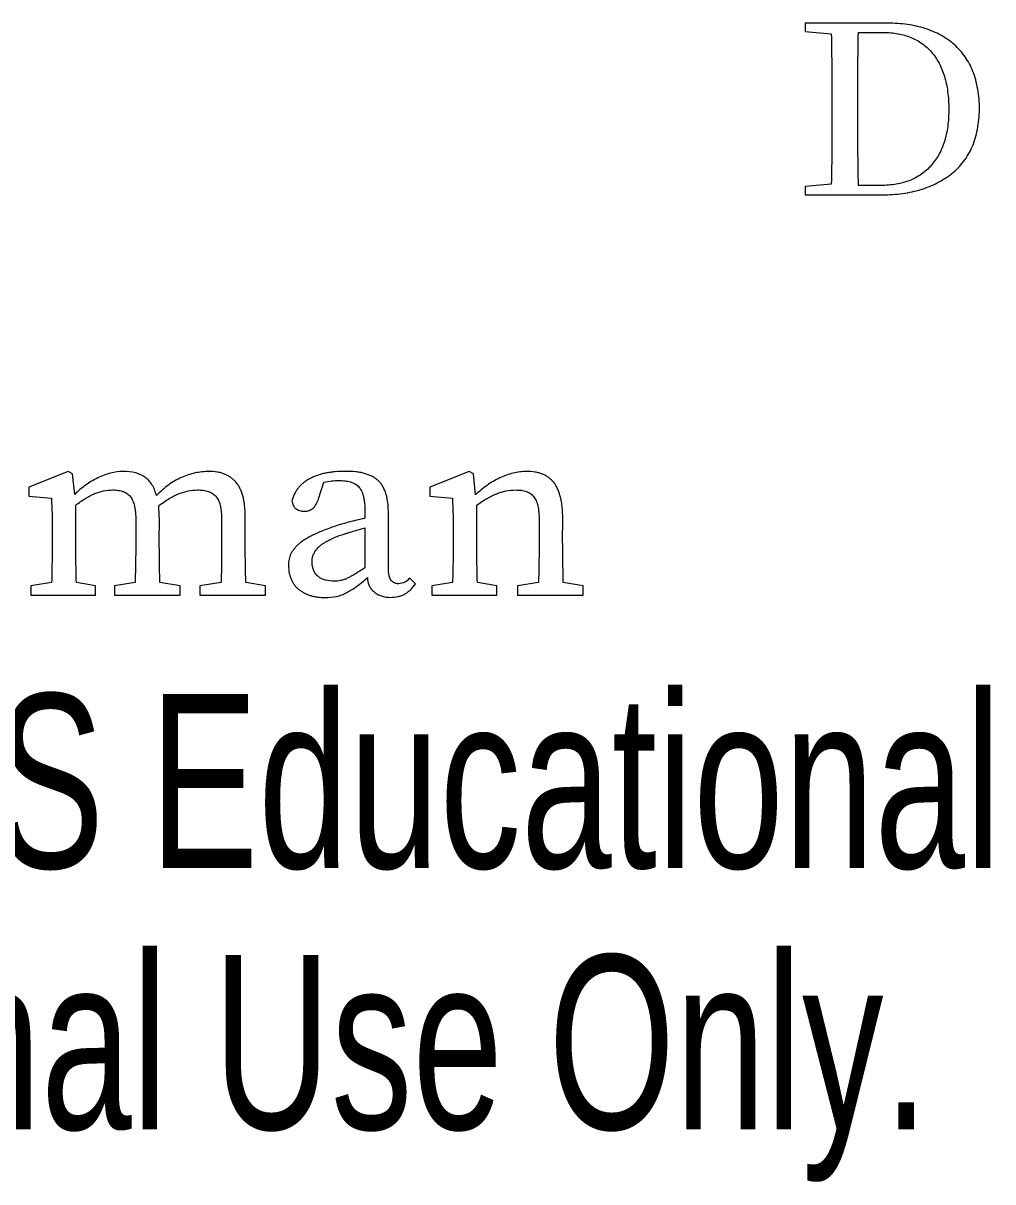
# Model space of a CAD drawing. Header units: inches. Extents: x -4.85 to 4.86, y -2.39 to 1.81.
# Drawn here: x -3.732 to -2.673, y -2.391 to -1.125 of the extents above; entities that cross this region are included whole.
import ezdxf

# ---------------------------------------------------------------- set-up
doc = ezdxf.new("R2010")
doc.units = ezdxf.units.IN
doc.header["$MEASUREMENT"] = 0
doc.styles.add('SLDTEXTSTYLE0', font='TXT', dxfattribs={"width": 0.7})

msp = doc.modelspace()

# ---------------------------------------------------------------- linework, layer by layer
at = {"color": 7, "linetype": 'Continuous', "lineweight": 18}
for p, q in [((-2.7874, -1.1249), (-2.8776, -1.1248)), ((-2.8776, -1.1248), (-2.8776, -1.1338)), ((-2.8776, -1.1338), (-2.8492, -1.1366)), ((-2.8196, -1.135), (-2.7923, -1.1349)), ((-2.8486, -1.2116), (-2.8485, -1.2224)), ((-2.8202, -1.2223), (-2.8202, -1.2115)), ((-2.8202, -1.2223), (-2.8202, -1.2223)), ((-2.8492, -1.3006), (-2.8776, -1.3034)), ((-2.8776, -1.3034), (-2.8776, -1.3123)), ((-2.7951, -1.3022), (-2.8195, -1.3022)), ((-2.8776, -1.3123), (-2.7932, -1.3123)), ((-3.6831, -1.6146), (-3.7261, -1.6318)), ((-3.6786, -1.6171), (-3.6831, -1.6146)), ((-3.6761, -1.6399), (-3.6786, -1.6171)), ((-3.5294, -1.6147), (-3.5293, -1.6146)), ((-3.2448, -1.6146), (-3.2878, -1.6318)), ((-3.2403, -1.6171), (-3.2448, -1.6146)), ((-3.2379, -1.6402), (-3.2403, -1.6171)), ((-3.1822, -1.6147), (-3.1822, -1.6146)), ((-3.7261, -1.6318), (-3.7261, -1.6415)), ((-3.4097, -1.6446), (-3.4039, -1.6263)), ((-3.2878, -1.6318), (-3.2878, -1.6415)), ((-3.7261, -1.6415), (-3.7016, -1.644)), ((-3.2878, -1.6415), (-3.2633, -1.644)), ((-3.6749, -1.6918), (-3.6749, -1.6515)), ((-3.2367, -1.6918), (-3.2367, -1.6515)), ((-3.6094, -1.6683), (-3.6094, -1.6917)), ((-3.5837, -1.6918), (-3.5836, -1.6661)), ((-3.5155, -1.6677), (-3.5155, -1.6917)), ((-3.4897, -1.6918), (-3.4897, -1.6633)), ((-3.359, -1.6587), (-3.3589, -1.6658)), ((-3.3332, -1.7208), (-3.3332, -1.6607)), ((-3.1685, -1.6683), (-3.1685, -1.6917)), ((-3.1428, -1.6918), (-3.1427, -1.6661)), ((-3.7007, -1.6785), (-3.7007, -1.6917)), ((-3.359, -1.6763), (-3.3589, -1.7198)), ((-3.2625, -1.6785), (-3.2624, -1.6917)), ((-3.4167, -1.7136), (-3.4167, -1.7136)), ((-3.3038, -1.7374), (-3.31, -1.7312)), ((-3.7013, -1.7359), (-3.7242, -1.7397)), ((-3.7242, -1.7397), (-3.7242, -1.7498)), ((-3.6533, -1.7397), (-3.6743, -1.7359)), ((-3.6533, -1.7498), (-3.6533, -1.7397)), ((-3.61, -1.7359), (-3.6325, -1.7397)), ((-3.6325, -1.7397), (-3.6325, -1.7498)), ((-3.5609, -1.7397), (-3.583, -1.7359)), ((-3.5609, -1.7498), (-3.5609, -1.7397)), ((-3.5161, -1.7359), (-3.5394, -1.7397)), ((-3.5394, -1.7397), (-3.5394, -1.7498)), ((-3.4674, -1.7397), (-3.4891, -1.7359)), ((-3.4674, -1.7498), (-3.4674, -1.7397)), ((-3.2631, -1.7359), (-3.2859, -1.7397)), ((-3.2859, -1.7397), (-3.2859, -1.7498)), ((-3.2146, -1.7397), (-3.236, -1.7359)), ((-3.2146, -1.7498), (-3.2146, -1.7397)), ((-3.1692, -1.7359), (-3.1922, -1.7397)), ((-3.1922, -1.7397), (-3.1922, -1.7498)), ((-3.1204, -1.7397), (-3.1421, -1.7359)), ((-3.1204, -1.7498), (-3.1204, -1.7397)), ((-3.7242, -1.7498), (-3.6533, -1.7498)), ((-3.6325, -1.7498), (-3.5609, -1.7498)), ((-3.5394, -1.7498), (-3.4674, -1.7498)), ((-3.3307, -1.7522), (-3.3307, -1.7522)), ((-3.2859, -1.7498), (-3.2146, -1.7498)), ((-3.1922, -1.7498), (-3.1204, -1.7498))]:
    msp.add_line(p, q, dxfattribs=at)
for points, knots in [([(-2.6872, -1.2189), (-2.6872, -1.2115), (-2.6882, -1.2007), (-2.6911, -1.1869), (-2.6942, -1.1777), (-2.6981, -1.1692), (-2.7028, -1.1614), (-2.7084, -1.1543), (-2.7148, -1.1481), (-2.7219, -1.1426), (-2.7296, -1.1378), (-2.7378, -1.1338), (-2.7467, -1.1305), (-2.756, -1.128), (-2.7696, -1.1255), (-2.7802, -1.1249), (-2.7874, -1.1249)], [0, 0, 0, 0, 0.142512, 0.207779, 0.269968, 0.329797, 0.387577, 0.444639, 0.501706, 0.559016, 0.616488, 0.675239, 0.735151, 0.79718, 0.861722, 1, 1, 1, 1]), ([(-2.7923, -1.1349), (-2.7869, -1.135), (-2.779, -1.1356), (-2.769, -1.1379), (-2.7622, -1.1403), (-2.7558, -1.1433), (-2.7499, -1.147), (-2.7444, -1.1514), (-2.7395, -1.1564), (-2.7352, -1.1621), (-2.7313, -1.1684), (-2.7281, -1.1753), (-2.7254, -1.1829), (-2.7234, -1.191), (-2.7213, -1.203), (-2.7208, -1.2125), (-2.7207, -1.2189)], [0, 0, 0, 0, 0.128424, 0.188242, 0.245651, 0.301825, 0.357245, 0.412323, 0.46823, 0.525299, 0.58372, 0.644413, 0.707902, 0.774737, 0.845393, 1, 1, 1, 1]), ([(-2.8485, -1.2224), (-2.8485, -1.2358), (-2.8486, -1.2619), (-2.8489, -1.288), (-2.8492, -1.3006)], [0, 0, 0, 0, 0.516217, 1, 1, 1, 1]), ([(-2.8195, -1.3022), (-2.8198, -1.2893), (-2.8201, -1.2626), (-2.8203, -1.236), (-2.8202, -1.2223)], [0, 0, 0, 0, 0.486758, 1, 1, 1, 1]), ([(-2.7207, -1.2189), (-2.7208, -1.2252), (-2.7213, -1.2344), (-2.7234, -1.2461), (-2.7255, -1.2541), (-2.7282, -1.2616), (-2.7315, -1.2684), (-2.7354, -1.2747), (-2.7399, -1.2805), (-2.745, -1.2855), (-2.7506, -1.29), (-2.7567, -1.2937), (-2.7634, -1.2968), (-2.7706, -1.2992), (-2.7811, -1.3015), (-2.7894, -1.3022), (-2.7951, -1.3022)], [0, 0, 0, 0, 0.148478, 0.216645, 0.281771, 0.343756, 0.403656, 0.461496, 0.518677, 0.574997, 0.630773, 0.687287, 0.744621, 0.804237, 0.866104, 1, 1, 1, 1]), ([(-2.7932, -1.3123), (-2.7858, -1.3123), (-2.775, -1.3118), (-2.761, -1.3092), (-2.7512, -1.3067), (-2.742, -1.3034), (-2.7333, -1.2994), (-2.7251, -1.2947), (-2.7174, -1.2893), (-2.7105, -1.2831), (-2.7044, -1.2761), (-2.6993, -1.2684), (-2.695, -1.2599), (-2.6917, -1.2507), (-2.6883, -1.2371), (-2.6874, -1.2263), (-2.6872, -1.2189)], [0, 0, 0, 0, 0.138493, 0.203522, 0.266488, 0.327384, 0.387176, 0.446008, 0.504675, 0.562829, 0.619949, 0.677663, 0.736739, 0.797569, 0.861459, 1, 1, 1, 1]), ([(-3.6228, -1.6147), (-3.6276, -1.6147), (-3.6348, -1.6157), (-3.6441, -1.6186), (-3.651, -1.6216), (-3.6578, -1.6253), (-3.6665, -1.6311), (-3.6725, -1.6361), (-3.6761, -1.6399)], [0, 0, 0, 0, 0.235757, 0.357352, 0.483645, 0.612514, 0.740469, 1, 1, 1, 1]), ([(-3.5867, -1.641), (-3.5878, -1.6368), (-3.5901, -1.6309), (-3.595, -1.6245), (-3.5993, -1.6207), (-3.6042, -1.618), (-3.612, -1.6152), (-3.6184, -1.6147), (-3.6228, -1.6147)], [0, 0, 0, 0, 0.265183, 0.383, 0.495944, 0.610298, 0.729842, 1, 1, 1, 1]), ([(-3.5293, -1.6146), (-3.5344, -1.6147), (-3.5422, -1.6155), (-3.5522, -1.6183), (-3.5596, -1.6211), (-3.5669, -1.6249), (-3.5763, -1.631), (-3.5827, -1.6368), (-3.5867, -1.641)], [0, 0, 0, 0, 0.236183, 0.356055, 0.478477, 0.603983, 0.731973, 1, 1, 1, 1]), ([(-3.4897, -1.6633), (-3.4897, -1.6594), (-3.49, -1.6536), (-3.4912, -1.6462), (-3.4922, -1.6413), (-3.4937, -1.6369), (-3.4955, -1.6329), (-3.4976, -1.6293), (-3.5, -1.6261), (-3.5027, -1.6233), (-3.5057, -1.621), (-3.509, -1.619), (-3.5125, -1.6174), (-3.5163, -1.6161), (-3.522, -1.615), (-3.5264, -1.6146), (-3.5294, -1.6147)], [0, 0, 0, 0, 0.165769, 0.240353, 0.310101, 0.375194, 0.43611, 0.493295, 0.548303, 0.601633, 0.654503, 0.707701, 0.761248, 0.816837, 0.874779, 1, 1, 1, 1]), ([(-3.3805, -1.6146), (-3.3843, -1.6146), (-3.3898, -1.6148), (-3.3969, -1.6156), (-3.4019, -1.6164), (-3.4065, -1.6176), (-3.411, -1.619), (-3.4152, -1.6206), (-3.4191, -1.6225), (-3.4228, -1.6246), (-3.4261, -1.627), (-3.4291, -1.6296), (-3.4317, -1.6325), (-3.434, -1.6357), (-3.4366, -1.6403), (-3.4379, -1.644), (-3.4387, -1.6466)], [0, 0, 0, 0, 0.156411, 0.229623, 0.299388, 0.366625, 0.431488, 0.494257, 0.55473, 0.613286, 0.670213, 0.724938, 0.779239, 0.833326, 0.887511, 1, 1, 1, 1]), ([(-3.3332, -1.6607), (-3.3332, -1.6567), (-3.3335, -1.6508), (-3.3347, -1.6434), (-3.3359, -1.6386), (-3.3376, -1.6343), (-3.3396, -1.6304), (-3.342, -1.6271), (-3.3448, -1.6242), (-3.348, -1.6218), (-3.3515, -1.6197), (-3.3554, -1.6181), (-3.3597, -1.6167), (-3.3644, -1.6156), (-3.3714, -1.6147), (-3.3768, -1.6144), (-3.3805, -1.6146)], [0, 0, 0, 0, 0.156776, 0.226424, 0.290872, 0.350909, 0.406438, 0.459374, 0.510179, 0.560681, 0.613498, 0.668851, 0.72665, 0.788416, 0.854532, 1, 1, 1, 1]), ([(-3.1822, -1.6146), (-3.1871, -1.6147), (-3.1946, -1.6157), (-3.2044, -1.6186), (-3.2117, -1.6217), (-3.2188, -1.6254), (-3.2278, -1.6312), (-3.234, -1.6364), (-3.2379, -1.6402)], [0, 0, 0, 0, 0.236923, 0.359065, 0.485805, 0.614306, 0.742318, 1, 1, 1, 1]), ([(-3.1427, -1.6661), (-3.1428, -1.6619), (-3.143, -1.6558), (-3.144, -1.6481), (-3.1451, -1.6429), (-3.1465, -1.6382), (-3.1481, -1.6339), (-3.1501, -1.6301), (-3.1524, -1.6268), (-3.1551, -1.6239), (-3.158, -1.6213), (-3.1613, -1.6192), (-3.1649, -1.6175), (-3.1687, -1.6162), (-3.1745, -1.615), (-3.1791, -1.6147), (-3.1822, -1.6147)], [0, 0, 0, 0, 0.169081, 0.244739, 0.315182, 0.380844, 0.442053, 0.49961, 0.553528, 0.605866, 0.657119, 0.709066, 0.761962, 0.817027, 0.874161, 1, 1, 1, 1]), ([(-3.4039, -1.6263), (-3.401, -1.6258), (-3.3955, -1.6248), (-3.39, -1.6246), (-3.3875, -1.6247)], [0, 0, 0, 0, 0.542442, 1, 1, 1, 1]), ([(-3.3875, -1.6247), (-3.3852, -1.6246), (-3.3818, -1.6247), (-3.3775, -1.6253), (-3.3746, -1.6261), (-3.372, -1.627), (-3.3696, -1.6282), (-3.3675, -1.6297), (-3.3656, -1.6314), (-3.364, -1.6335), (-3.3626, -1.6359), (-3.3615, -1.6387), (-3.3605, -1.642), (-3.3598, -1.6456), (-3.3591, -1.6512), (-3.359, -1.6557), (-3.359, -1.6587)], [0, 0, 0, 0, 0.133605, 0.193644, 0.250044, 0.303381, 0.353285, 0.402638, 0.450141, 0.49901, 0.552824, 0.611229, 0.674685, 0.745541, 0.823456, 1, 1, 1, 1]), ([(-3.7016, -1.644), (-3.7013, -1.6492), (-3.701, -1.6558), (-3.7008, -1.6639), (-3.7007, -1.6702), (-3.7007, -1.6751), (-3.7007, -1.6785)], [0, 0, 0, 0, 0.455308, 0.573476, 0.703455, 1, 1, 1, 1]), ([(-3.6749, -1.6515), (-3.6715, -1.6488), (-3.6664, -1.6452), (-3.6594, -1.6412), (-3.6544, -1.6388), (-3.6495, -1.6371), (-3.6429, -1.6354), (-3.6378, -1.6349), (-3.6344, -1.6349)], [0, 0, 0, 0, 0.291019, 0.421039, 0.541955, 0.65749, 0.77132, 1, 1, 1, 1]), ([(-3.6344, -1.6349), (-3.6323, -1.6348), (-3.6293, -1.6351), (-3.6255, -1.6358), (-3.6229, -1.6366), (-3.6206, -1.6376), (-3.6185, -1.6389), (-3.6167, -1.6404), (-3.6151, -1.6422), (-3.6137, -1.6443), (-3.6125, -1.6467), (-3.6115, -1.6495), (-3.6107, -1.6526), (-3.6101, -1.656), (-3.6095, -1.6613), (-3.6094, -1.6654), (-3.6094, -1.6683)], [0, 0, 0, 0, 0.128889, 0.18622, 0.240943, 0.292458, 0.342592, 0.391428, 0.440193, 0.490984, 0.546208, 0.607066, 0.672269, 0.744773, 0.822604, 1, 1, 1, 1]), ([(-3.5843, -1.6523), (-3.5806, -1.6494), (-3.575, -1.6455), (-3.5675, -1.6413), (-3.5622, -1.6388), (-3.557, -1.6371), (-3.5504, -1.6354), (-3.5453, -1.6349), (-3.542, -1.6349)], [0, 0, 0, 0, 0.301825, 0.435746, 0.55869, 0.674338, 0.786161, 1, 1, 1, 1]), ([(-3.542, -1.6349), (-3.5399, -1.6349), (-3.5367, -1.6349), (-3.5328, -1.6357), (-3.5301, -1.6364), (-3.5277, -1.6374), (-3.5255, -1.6386), (-3.5235, -1.64), (-3.5218, -1.6417), (-3.5203, -1.6437), (-3.5189, -1.6461), (-3.5179, -1.6488), (-3.517, -1.6519), (-3.5163, -1.6553), (-3.5156, -1.6606), (-3.5155, -1.6648), (-3.5155, -1.6677)], [0, 0, 0, 0, 0.130141, 0.189066, 0.244888, 0.296527, 0.347654, 0.39682, 0.445398, 0.495558, 0.549659, 0.609444, 0.674133, 0.745064, 0.822673, 1, 1, 1, 1]), ([(-3.4251, -1.6582), (-3.4232, -1.6582), (-3.4206, -1.6577), (-3.4175, -1.6562), (-3.4154, -1.6547), (-3.4136, -1.6528), (-3.4114, -1.6495), (-3.4103, -1.6466), (-3.4097, -1.6446)], [0, 0, 0, 0, 0.242249, 0.355912, 0.470421, 0.587608, 0.714753, 1, 1, 1, 1]), ([(-3.2633, -1.644), (-3.2631, -1.6492), (-3.2627, -1.6558), (-3.2626, -1.6639), (-3.2624, -1.6702), (-3.2624, -1.6751), (-3.2625, -1.6785)], [0, 0, 0, 0, 0.455308, 0.573476, 0.703455, 1, 1, 1, 1]), ([(-3.2367, -1.6515), (-3.233, -1.6488), (-3.2276, -1.6452), (-3.2202, -1.6412), (-3.215, -1.6389), (-3.2099, -1.6371), (-3.2031, -1.6354), (-3.1978, -1.6349), (-3.1943, -1.6349)], [0, 0, 0, 0, 0.292551, 0.422674, 0.544191, 0.659856, 0.773146, 1, 1, 1, 1]), ([(-3.1943, -1.6349), (-3.1922, -1.6349), (-3.1891, -1.635), (-3.1852, -1.6357), (-3.1826, -1.6365), (-3.1802, -1.6375), (-3.1781, -1.6388), (-3.1762, -1.6403), (-3.1745, -1.6421), (-3.173, -1.6442), (-3.1718, -1.6466), (-3.1707, -1.6494), (-3.1699, -1.6525), (-3.1693, -1.6559), (-3.1686, -1.6612), (-3.1686, -1.6654), (-3.1685, -1.6683)], [0, 0, 0, 0, 0.129551, 0.187736, 0.24306, 0.295399, 0.345567, 0.394488, 0.443723, 0.494301, 0.549151, 0.608707, 0.674047, 0.745723, 0.823328, 1, 1, 1, 1]), ([(-3.4387, -1.6466), (-3.4385, -1.6483), (-3.4378, -1.6508), (-3.4362, -1.6536), (-3.4346, -1.6552), (-3.4327, -1.6565), (-3.4295, -1.6578), (-3.4269, -1.6581), (-3.4251, -1.6582)], [0, 0, 0, 0, 0.25923, 0.374522, 0.487947, 0.600286, 0.722845, 1, 1, 1, 1]), ([(-3.3589, -1.6658), (-3.3651, -1.6671), (-3.3766, -1.6699), (-3.388, -1.6733), (-3.3933, -1.6751)], [0, 0, 0, 0, 0.52674, 1, 1, 1, 1]), ([(-3.3933, -1.6751), (-3.3978, -1.6767), (-3.4044, -1.6791), (-3.4125, -1.6826), (-3.4178, -1.6852), (-3.4224, -1.6878), (-3.4265, -1.6903), (-3.43, -1.6928), (-3.4329, -1.6954), (-3.4353, -1.698), (-3.4374, -1.7007), (-3.4391, -1.7033), (-3.4405, -1.7061), (-3.4415, -1.7089), (-3.4424, -1.7127), (-3.4426, -1.7157), (-3.4425, -1.7176)], [0, 0, 0, 0, 0.206818, 0.298688, 0.382598, 0.458728, 0.527004, 0.588844, 0.643888, 0.694338, 0.74227, 0.787503, 0.831156, 0.874051, 0.916155, 1, 1, 1, 1]), ([(-3.3869, -1.6848), (-3.3851, -1.6842), (-3.3821, -1.6832), (-3.378, -1.6819), (-3.3706, -1.6796), (-3.3642, -1.6777), (-3.359, -1.6763)], [0, 0, 0, 0, 0.200506, 0.317983, 0.445201, 1, 1, 1, 1]), ([(-3.7007, -1.6917), (-3.7007, -1.6989), (-3.7008, -1.7137), (-3.7012, -1.7284), (-3.7013, -1.7359)], [0, 0, 0, 0, 0.488603, 1, 1, 1, 1]), ([(-3.6743, -1.7359), (-3.6745, -1.7283), (-3.6747, -1.7188), (-3.6748, -1.7074), (-3.6749, -1.7003), (-3.6749, -1.6951), (-3.6749, -1.6918)], [0, 0, 0, 0, 0.514022, 0.647073, 0.771799, 1, 1, 1, 1]), ([(-3.6094, -1.6917), (-3.6094, -1.699), (-3.6095, -1.7137), (-3.6099, -1.7284), (-3.61, -1.7359)], [0, 0, 0, 0, 0.493226, 1, 1, 1, 1]), ([(-3.583, -1.7359), (-3.5832, -1.7284), (-3.5835, -1.7137), (-3.5836, -1.699), (-3.5837, -1.6918)], [0, 0, 0, 0, 0.509408, 1, 1, 1, 1]), ([(-3.5155, -1.6917), (-3.5155, -1.699), (-3.5156, -1.7137), (-3.5159, -1.7284), (-3.5161, -1.7359)], [0, 0, 0, 0, 0.493217, 1, 1, 1, 1]), ([(-3.4891, -1.7359), (-3.4893, -1.7284), (-3.4896, -1.7137), (-3.4897, -1.699), (-3.4897, -1.6918)], [0, 0, 0, 0, 0.509405, 1, 1, 1, 1]), ([(-3.4167, -1.7136), (-3.4169, -1.7113), (-3.4162, -1.7077), (-3.4141, -1.7031), (-3.4121, -1.7001), (-3.4101, -1.6977), (-3.408, -1.6958), (-3.4055, -1.6939), (-3.4026, -1.6921), (-3.3993, -1.6902), (-3.3941, -1.6877), (-3.3899, -1.686), (-3.3869, -1.6848)], [0, 0, 0, 0, 0.153316, 0.242198, 0.341148, 0.3966, 0.459071, 0.52932, 0.607108, 0.692308, 0.785653, 1, 1, 1, 1]), ([(-3.2624, -1.6917), (-3.2625, -1.6989), (-3.2626, -1.7137), (-3.2629, -1.7284), (-3.2631, -1.7359)], [0, 0, 0, 0, 0.488603, 1, 1, 1, 1]), ([(-3.236, -1.7359), (-3.2362, -1.7283), (-3.2364, -1.7188), (-3.2366, -1.7074), (-3.2366, -1.7003), (-3.2367, -1.6951), (-3.2367, -1.6918)], [0, 0, 0, 0, 0.514026, 0.647075, 0.771801, 1, 1, 1, 1]), ([(-3.1685, -1.6917), (-3.1686, -1.699), (-3.1686, -1.7137), (-3.169, -1.7284), (-3.1692, -1.7359)], [0, 0, 0, 0, 0.493217, 1, 1, 1, 1]), ([(-3.1421, -1.7359), (-3.1423, -1.7284), (-3.1426, -1.7137), (-3.1427, -1.699), (-3.1428, -1.6918)], [0, 0, 0, 0, 0.509405, 1, 1, 1, 1]), ([(-3.4425, -1.7176), (-3.4424, -1.7204), (-3.442, -1.7244), (-3.4407, -1.7295), (-3.4394, -1.733), (-3.4378, -1.7361), (-3.4358, -1.739), (-3.4335, -1.7416), (-3.4309, -1.7439), (-3.428, -1.7459), (-3.4249, -1.7477), (-3.4216, -1.7492), (-3.4181, -1.7504), (-3.4145, -1.7513), (-3.4093, -1.7522), (-3.4053, -1.7525), (-3.4025, -1.7524)], [0, 0, 0, 0, 0.138521, 0.20179, 0.262775, 0.321874, 0.379684, 0.437606, 0.496042, 0.555189, 0.614664, 0.674415, 0.735167, 0.797777, 0.862722, 1, 1, 1, 1]), ([(-3.3924, -1.7345), (-3.3956, -1.7346), (-3.4004, -1.7341), (-3.4062, -1.732), (-3.4098, -1.7298), (-3.4129, -1.7269), (-3.4159, -1.7216), (-3.4166, -1.7169), (-3.4167, -1.7136)], [0, 0, 0, 0, 0.268589, 0.388832, 0.50367, 0.615927, 0.731155, 1, 1, 1, 1]), ([(-3.3589, -1.7198), (-3.3625, -1.7223), (-3.3677, -1.7255), (-3.3742, -1.7294), (-3.3781, -1.7314), (-3.3817, -1.7329), (-3.3864, -1.7342), (-3.39, -1.7346), (-3.3924, -1.7345)], [0, 0, 0, 0, 0.354321, 0.494096, 0.608542, 0.709503, 0.80651, 1, 1, 1, 1]), ([(-3.322, -1.7374), (-3.3236, -1.7374), (-3.326, -1.737), (-3.3286, -1.7354), (-3.3303, -1.7336), (-3.3316, -1.7313), (-3.3329, -1.727), (-3.3332, -1.7234), (-3.3332, -1.7208)], [0, 0, 0, 0, 0.208264, 0.30753, 0.409239, 0.523613, 0.657759, 1, 1, 1, 1]), ([(-3.4025, -1.7524), (-3.3983, -1.7525), (-3.392, -1.7519), (-3.3842, -1.7496), (-3.3787, -1.7471), (-3.3734, -1.744), (-3.3657, -1.7387), (-3.36, -1.734), (-3.3562, -1.7306)], [0, 0, 0, 0, 0.242699, 0.354978, 0.465267, 0.580875, 0.707447, 1, 1, 1, 1]), ([(-3.3562, -1.7306), (-3.3561, -1.7336), (-3.3551, -1.7381), (-3.3521, -1.7433), (-3.3489, -1.7464), (-3.3452, -1.749), (-3.3392, -1.7515), (-3.3342, -1.7522), (-3.3307, -1.7522)], [0, 0, 0, 0, 0.245656, 0.361287, 0.478747, 0.599074, 0.723907, 1, 1, 1, 1]), ([(-3.31, -1.7312), (-3.3114, -1.733), (-3.315, -1.7362), (-3.3197, -1.7372), (-3.322, -1.7374)], [0, 0, 0, 0, 0.502097, 1, 1, 1, 1]), ([(-3.3307, -1.7522), (-3.3281, -1.7522), (-3.3243, -1.7519), (-3.3194, -1.7505), (-3.3159, -1.749), (-3.3126, -1.747), (-3.3083, -1.7433), (-3.3055, -1.7399), (-3.3038, -1.7374)], [0, 0, 0, 0, 0.240828, 0.356565, 0.472184, 0.59087, 0.71657, 1, 1, 1, 1])]:
    msp.add_open_spline(points, degree=3, knots=knots, dxfattribs=at)
for points in [[(-2.8492, -1.1366), (-2.8487, -1.1616), (-2.8485, -1.1866), (-2.8486, -1.2116)], [(-2.8202, -1.2115), (-2.8203, -1.186), (-2.8201, -1.1605), (-2.8196, -1.135)], [(-3.5836, -1.6661), (-3.5836, -1.6615), (-3.5839, -1.6569), (-3.5843, -1.6523)]]:
    msp.add_open_spline(points, degree=3, dxfattribs=at)

# ---------------------------------------------------------------- texts
at = {"color": 7, "linetype": 'Continuous', "char_height": 0.1903, "attachment_point": 1, "style": 'SLDTEXTSTYLE0'}
for s, insert in [('SOLIDWORKS Educational Product.', (-4.8513, -1.8577)), ('For Instructional Use Only.', (-4.8513, -2.1431))]:
    msp.add_mtext(s, dxfattribs=dict(at, insert=insert))

doc.saveas('drawing.dxf')
